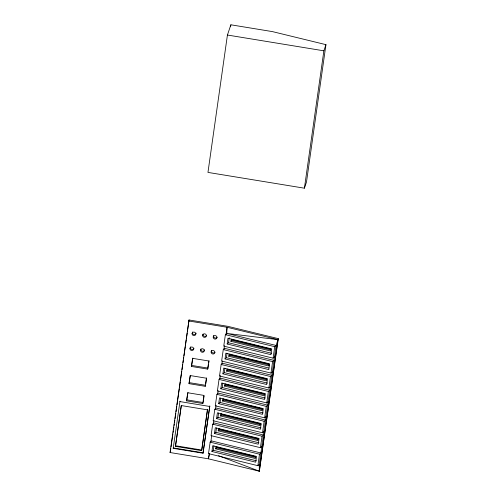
<?xml version="1.0" encoding="UTF-8"?>
<svg xmlns="http://www.w3.org/2000/svg" width="496" height="496" viewBox="0 0 496 496"><rect width="100%" height="100%" fill="white"/><g stroke="black" fill="none" stroke-linecap="round" stroke-linejoin="round"><path stroke-width="0.74" d="M196.143 333.163L196.125 333.324A1.916 1.798 18.6 0 1 192.367 332.853L192.417 332.382A1.916 1.798 18.6 0 1 192.591 331.948M200.886 349.035L200.837 349.506A1.916 1.798 18.6 0 0 204.594 349.978L204.606 349.816M202.994 334.118L202.951 334.583A1.916 1.798 18.6 0 0 206.534 335.494M211.445 350.932L211.42 351.236A1.916 1.798 18.6 0 0 214.997 352.148M227.428 35.03L207.96 172.41L304.408 188.195L306.485 182.032L325.946 44.659L272.434 31.608L230.869 24.8L227.428 35.03L323.876 50.821L325.946 44.659M170.054 452.532L189.032 319.97L227.794 326.318L278.306 338.638L259.327 471.2L208.425 458.812L170.054 452.532L170.388 451.521M170.5 450.759L170.822 448.465M171.039 446.933L172.881 433.932M173.098 432.4L173.315 430.875M173.532 429.344L173.86 427.05M174.071 425.518L174.288 423.987M174.505 422.462L174.834 420.168M175.051 418.636L175.807 413.28M176.024 411.754L176.787 406.398M176.998 404.866L179.279 388.808M179.496 387.277L180.253 381.926M180.47 380.395L181.772 371.219M181.989 369.687L182.745 364.331M182.962 362.805L183.284 360.511M183.501 358.98L183.718 357.449M183.935 355.917L184.264 353.623M184.481 352.098L185.237 346.741M185.454 345.21L186.211 339.859M186.428 338.328L187.19 332.977M187.407 331.446L189.032 319.97M230.652 26.325L230.869 24.8M203.025 453.226L209.796 406.038L203.025 453.226L173.209 448.341L179.98 401.159M175.46 446.357L181.238 405.554L207.39 409.839L207.588 409.25L201.81 450.046L201.612 450.635L175.46 446.357L181.331 405.722M186.577 400.867L187.73 392.751L203.943 395.405L202.796 403.521L186.577 400.867L187.959 392.485M189.019 383.662L190.166 375.546L206.386 378.2L205.232 386.316L189.019 383.662L190.402 375.28M191.456 366.457L192.603 358.341L208.822 360.995L207.669 369.111L191.456 366.457L192.839 358.075M203.236 401.779L204.073 395.876M205.778 383.836L206.615 377.933M207.669 369.111L208.531 364.417M208.742 362.942L209.052 360.728M201.612 450.635L207.39 409.839M257.87 465.676L259.495 454.193L260.89 452.966L211.538 440.932L210.149 442.159L208.518 453.635L257.87 465.676L259.265 464.442L276.123 345.464L278.306 338.638M260.419 447.69L262.043 436.213L263.438 434.98L214.086 422.945L212.697 424.173L211.067 435.649L260.419 447.69L261.814 446.462M262.533 432.772L264.157 421.29L265.552 420.062L216.2 408.022L214.811 409.256L213.181 420.732L262.533 432.772L263.928 431.539M264.647 417.849L266.271 406.373L267.666 405.139L218.314 393.105L216.926 394.332L215.295 405.815L264.647 417.849L266.042 416.621M266.761 402.932L268.386 391.449L269.781 390.222L220.429 378.181L219.04 379.415L217.409 390.891L266.761 402.932L268.156 401.698M268.875 388.008L270.5 376.532L271.895 375.305L222.543 363.264L221.154 364.492L219.523 375.974L268.875 388.008L270.27 386.781M270.99 373.091L272.614 361.609L274.009 360.381L224.657 348.347L223.268 349.575L221.638 361.051L270.99 373.091L272.385 371.864M188.691 320.974L227.069 327.261L226.771 333.424L225.382 334.651L223.752 346.134L273.104 358.168L274.499 356.94M209.182 453.456L208.425 458.812L209.585 453.828M210.812 441.986L211.68 435.866M213.305 424.396L213.844 420.571M215.469 409.095L216.014 405.275M217.639 393.799L218.073 390.743M219.697 379.266L220.236 375.447M221.867 363.971L222.301 360.914M223.925 349.438L224.465 345.613M225.984 334.905L227.069 327.261L277.965 339.648L259.327 471.2L218.507 455.675M211.916 451.503L212.734 445.73L256.519 456.413L255.7 462.179L211.916 451.503L213.311 450.269L213.925 445.941M214.464 433.516L215.283 427.744L259.067 438.427L258.249 444.193L214.464 433.516L215.859 432.289L216.473 427.961M216.578 418.593L217.397 412.827L261.181 423.503L260.363 429.276L216.578 418.593L217.973 417.365L218.587 413.038M218.693 403.676L219.511 397.904L263.295 408.586L262.477 414.352L218.693 403.676L220.088 402.448L220.701 398.121M220.807 388.759L221.625 382.986L265.41 393.669L264.591 399.435L220.807 388.759L222.202 387.525L222.816 383.197M222.921 373.835L223.739 368.069L267.524 378.746L266.705 384.518L222.921 373.835L224.316 372.608L224.93 368.28M225.035 358.918L225.854 353.146L269.638 363.828L268.82 369.594L225.035 358.918L226.43 357.684L227.044 353.357M227.149 343.995L227.968 338.229L271.752 348.905L270.934 354.677L227.149 343.995L228.544 342.767L229.257 337.72M215.636 448.83L215.909 446.939L255.583 456.618L255.31 458.509L215.636 448.83L216.634 447.95L216.808 446.691M218.184 430.844L218.457 428.953L258.131 438.631L257.858 440.522L218.184 430.844L219.182 429.97L219.356 428.705M220.298 415.927L220.571 414.036L260.245 423.708L259.972 425.599L220.298 415.927L221.297 415.047L221.47 413.788M222.413 401.004L222.685 399.113L262.359 408.791L262.086 410.682L222.413 401.004L223.411 400.129L223.584 398.865M224.527 386.086L224.8 384.195L264.473 393.874L264.201 395.765L224.527 386.086L225.525 385.206L225.699 383.947M226.641 371.163L226.914 369.272L266.588 378.95L266.315 380.841L226.641 371.163L227.639 370.289L227.813 369.03M228.755 356.246L229.028 354.355L268.702 364.033L268.429 365.924L228.755 356.246L229.753 355.372L229.927 354.107M230.869 341.322L231.142 339.431L270.816 349.11L270.543 351.001L230.869 341.322L231.868 340.448L270.791 349.94M273.104 358.168L274.728 346.692L276.123 345.464L226.771 333.424L277.965 339.648M304.408 188.195L323.876 50.821M173.209 448.341L173.352 447.925L203.168 452.811M205.232 386.316L205.573 385.311L189.354 382.658M202.796 403.521L203.131 402.516L186.918 399.863M191.791 365.453L208.01 368.106M179.837 401.574L209.653 406.453M175.658 445.761L201.81 450.046M225.382 334.651L274.728 346.692M228.544 342.767L271.585 353.264M223.268 349.575L272.614 361.609M229.753 355.372L269.427 365.044M226.43 357.684L268.727 368.001M221.154 364.492L270.5 376.532M227.639 370.289L266.563 379.781M224.316 372.608L267.356 383.104M219.04 379.415L268.386 391.449M225.525 385.206L264.449 394.704M222.202 387.525L265.242 398.028M216.926 394.332L266.271 406.373M223.411 400.129L262.334 409.622M220.088 402.448L263.128 412.945M214.811 409.256L264.157 421.29M221.297 415.047L260.97 424.725M217.973 417.365L261.014 427.862M212.697 424.173L262.043 436.213M219.182 429.97L258.106 439.462M215.859 432.289L258.9 442.785M210.149 442.159L259.495 454.193M216.634 447.95L255.558 457.448M213.311 450.269L256.351 460.772M259.265 464.442L259.327 471.2M217.112 337.224A1.916 1.798 18.6 0 1 213.534 336.319L213.578 335.848A1.916 1.798 18.6 0 1 213.751 335.414M211.463 350.771A1.916 1.798 18.6 0 1 211.637 350.331M194.01 348.248A1.916 1.798 18.6 0 1 190.253 347.77L190.303 347.305A1.916 1.798 18.6 0 1 190.476 346.871M189.962 348.31L189.918 348.775A1.916 1.798 18.6 0 0 193.669 349.252L193.719 348.781A1.916 1.798 18.6 0 0 189.962 348.31M192.076 333.393L192.033 333.858A1.916 1.798 18.6 0 0 195.784 334.329L195.833 333.864A1.916 1.798 18.6 0 0 192.076 333.393M200.545 350.04L200.496 350.511A1.916 1.798 18.6 0 0 204.253 350.982L204.302 350.517A1.916 1.798 18.6 0 0 200.545 350.04M202.659 335.122L202.61 335.587A1.916 1.798 18.6 0 0 206.367 336.065L206.417 335.594A1.916 1.798 18.6 0 0 202.659 335.122M211.129 351.776L211.079 352.241A1.916 1.798 18.6 0 0 214.836 352.718L214.88 352.247A1.916 1.798 18.6 0 0 211.129 351.776M213.243 336.852L213.193 337.323A1.916 1.798 18.6 0 0 216.95 337.795L216.994 337.33A1.916 1.798 18.6 0 0 213.243 336.852"/></g></svg>
